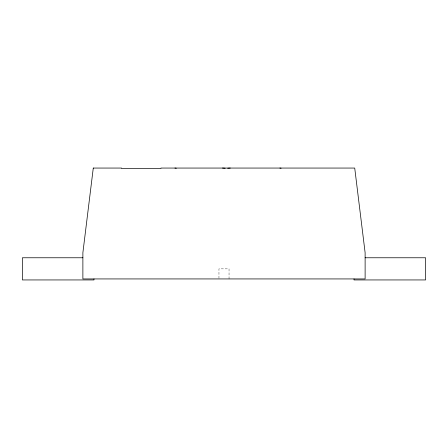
<?xml version="1.0" encoding="UTF-8"?>
<svg xmlns="http://www.w3.org/2000/svg" width="448" height="448" viewBox="0 0 448 448"><rect width="100%" height="100%" fill="white"/><g stroke="black" fill="none" stroke-linecap="round" stroke-linejoin="round"><path stroke-width="0.34" stroke-dasharray="2.24 1.68" d="M229.04 278.936L229.04 268.856L218.96 268.856L218.96 278.264"/><path stroke-width="0.67" d="M227.696 168.224L230.283 168.056M82.88 257.768L22.4 257.768L22.4 279.944L93.968 279.944L93.968 278.936M365.12 257.768L425.6 257.768L425.6 279.944L354.032 279.944L354.032 278.936M222.522 168.056L225.148 168.241M279.871 168.056L281.081 168.202M174.933 168.056L176.299 168.224M93.279 168.056L82.88 252.728L82.88 278.936L365.12 278.936L365.12 252.728L354.721 168.056L160.972 168.056L160.972 168.56L121.565 168.56L121.565 168.056L93.279 168.056"/></g></svg>
